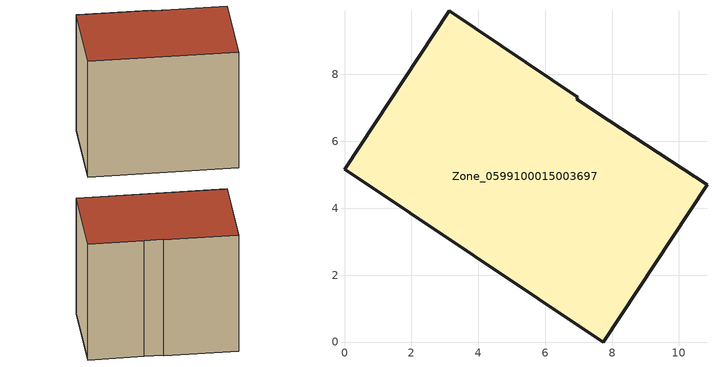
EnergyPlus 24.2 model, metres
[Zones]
Zone_0599100015003697
 floor ground (C_G): 0,5.17 3.13,9.9 6.97,7.31 6.94,7.27 7.92,6.62 10.84,4.71 7.74,0 z0.86
 wall outside (C_F): 7.74,0 10.84,4.71 7.92,6.62 6.94,7.27 6.97,7.31 3.13,9.9 0,5.17 7.74,0 z0.86:9.08
 roof outside (C_R): 6.97,7.31 3.13,9.9 0,5.17 7.74,0 10.84,4.71 7.92,6.62 6.94,7.27 z9.08
[BUILDING]
Pand.0599100015003697: North Axis=0; Terrain=City; Loads Convergence Tolerance Value=0.04; Temperature Convergence Tolerance Value=0.4; Solar Distribution=FullExterior; Maximum Number of Warmup Days=25; Minimum Number of Warmup Days=1
[Site:Location]
Rotterdam.The.Hague.AP_ZH_NLD Design_Conditions: Latitude=51.96; Longitude=4.45; Time Zone=1; Elevation=-4.5
[SITE:GROUNDTEMPERATURE:BUILDINGSURFACE]
18, 18, 18, 18, 18, 18, 18, 18, 18, 18, 18, 18
[MATERIAL] Thermal Absorptance=0.9; Solar Absorptance=0.7; Visible Absorptance=0.7
Name | Roughness | Thickness | Conductivity | Density | Specific Heat
G.TC.1975-1991 | MediumSmooth | 0.15 | 0.288461 | 540 | 1210
F.TC.1975-1991 | Rough | 0.3 | 0.230769 | 1920 | 840
R.TC.1975-1991 | MediumRough | 0.2 | 0.153846 | 1500 | 1000
[CONSTRUCTION]
C_G: G.TC.1975-1991
C_F: F.TC.1975-1991
C_R: R.TC.1975-1991
[ZONE]
Zone_0599100015003697: Type=1; Multiplier=1; Ceiling Height=Autocalculate; Volume=Autocalculate; Floor Area=autocalculate; Part of Total Floor Area=Yes
[ZONEINFILTRATION:DESIGNFLOWRATE]
Infil_Zone_0599100015003697: Zone or ZoneList or Space or SpaceList=Zone_0599100015003697; Schedule=AlwaysOn; Design Flow Rate Calculation Method=Flow/Area; Flow Rate per Floor Area=0.003; Constant Term Coefficient=1; Temperature Term Coefficient=0; Velocity Term Coefficient=0; Velocity Squared Term Coefficient=0
[HVACTEMPLATE:ZONE:IDEALLOADSAIRSYSTEM]
Zone_0599100015003697: Maximum Heating Supply Air Temperature=50; Minimum Cooling Supply Air Temperature=13; Maximum Heating Supply Air Humidity Ratio=0.0156; Minimum Cooling Supply Air Humidity Ratio=0.0077; Heating Limit=NoLimit; Cooling Limit=NoLimit; Dehumidification Control Type=ConstantSensibleHeatRatio; Cooling Sensible Heat Ratio=0.7; Dehumidification Setpoint=60; Humidification Control Type=None; Humidification Setpoint=30; Outdoor Air Method=None; Outdoor Air Flow Rate per Person=0.00944; Outdoor Air Flow Rate per Zone Floor Area=0; Outdoor Air Flow Rate per Zone=0; Demand Controlled Ventilation Type=None; Outdoor Air Economizer Type=NoEconomizer; Heat Recovery Type=None; Sensible Heat Recovery Effectiveness=0.7; Latent Heat Recovery Effectiveness=0.65
[ZONECONTROL:THERMOSTAT]
ThermostatControl_Zone_0599100015003697: Zone or ZoneList=Zone_0599100015003697; Control Type Schedule=DualSetpointControlType; Control 1=Thermostat_Zone_0599100015003697; Temperature Difference Between Cutout And Setpoint=0
[THERMOSTATSETPOINT:DUALSETPOINT]
Thermostat_Zone_0599100015003697: Heating Setpoint Temperature Schedule=HeatingSetpoint_Zone_0599100015003697; Cooling Setpoint Temperature Schedule=CoolingSetpoint_Zone_0599100015003697
[SCHEDULE:COMPACT]
HeatingSetpoint_Zone_0599100015003697: Through: 12/31, For: AllDays, Until: 24:00, 21
CoolingSetpoint_Zone_0599100015003697: Through: 12/31, For: AllDays, Until: 24:00, 24
DualSetpointControlType: Through: 12/31, For: AllDays, Until: 24:00, 4
AlwaysOn: Through: 12/31, For: AllDays, Until: 24:00, 1
